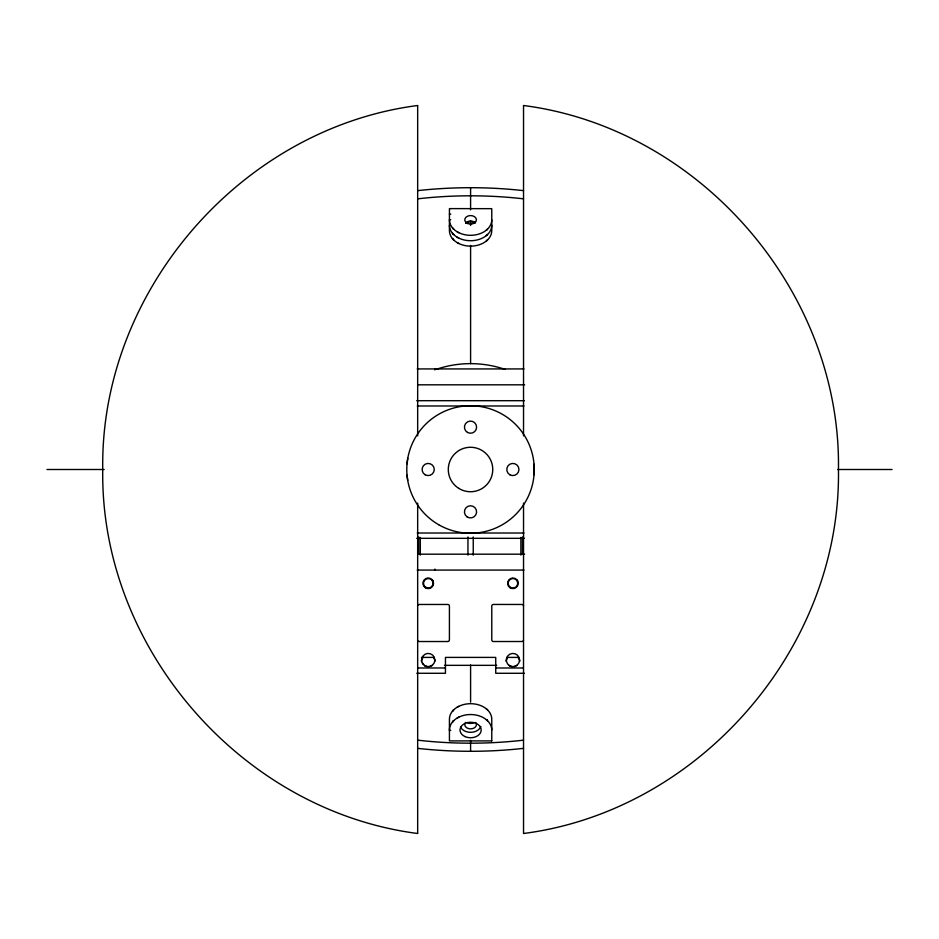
<?xml version="1.0" encoding="UTF-8"?>
<svg xmlns="http://www.w3.org/2000/svg" width="939" height="939" viewBox="0 0 939 939"><rect width="100%" height="100%" fill="white"/><g stroke="black" fill="none" stroke-linecap="round" stroke-linejoin="round"><path stroke-width="1.41" d="M407.033 463.843L407.772 458.314M421.188 660.927L422.961 657.406M505.875 660.927L507.647 657.406M486.942 229.668L486.273 230.231L487.576 229.069M486.942 235.079L487.576 234.492L486.273 235.654M486.942 240.501L487.576 239.903L486.273 241.065M474.265 223.13L474.711 222.836M457.14 707.231L458.795 706.328M457.14 718.053L458.795 717.15M465.709 223.423L470.592 221.358L474.265 222.907M417.667 105.497C241.135 128.326 99.992 291.536 102.738 469.5C99.992 647.464 241.135 810.686 417.667 833.503M523.528 833.503C700.048 810.686 841.203 647.464 838.457 469.5C841.203 291.536 700.048 128.326 523.528 105.497M449.429 214.151L450.743 214.092M450.743 219.703L449.429 219.761A21.174 15.482 0 0 0 470.592 235.313A21.174 15.482 0 0 0 491.766 219.82M417.198 368.933L523.997 368.933M418.031 384.814L524.619 384.814M416.74 400.695L524.455 400.695M417.256 405.988L524.009 405.988M46.95 469.5L104.17 469.5M837.764 469.5L892.05 469.5M417.256 533.012L524.009 533.012M416.74 538.317L524.455 538.317M418.031 554.186L524.619 554.186M417.198 570.067L523.997 570.067M447.833 641.525L419.252 641.525A1.561 1.561 0 0 1 417.984 640.879M421.458 657.406L434.405 657.406M506.778 657.406L518.281 657.406M444.511 665.34L496.684 665.34M418.195 667.981L445.45 667.981M495.733 667.981L522.988 667.981M416.787 673.275L445.45 673.275L445.45 657.406L495.733 657.406L495.733 673.275L524.408 673.275M449.429 730.331L450.743 730.389M458.795 232.684L457.14 231.78M458.795 238.095L457.14 237.191M458.795 243.506L457.14 242.602M473.784 221.674L474.711 222.226M486.273 708.769L487.576 709.931M453.009 228.447L453.619 229.069L452.457 227.801M519.995 660.927L518.234 657.406L518.762 658.462M435.309 660.927L433.548 657.406L434.076 658.462M422.21 662.734L422.35 663.051A6.69 6.69 0 0 0 422.902 663.932M407.714 480.381L407.033 475.146M534.033 464.206L534.033 474.794M523.528 105.684L523.528 435.919M523.528 503.093L523.528 833.327M522.46 536.991L522.46 553.799M520.875 537.448L520.875 555.125M473.244 536.991L473.244 555.125M470.592 187.706L470.592 209.855M470.592 221.158L470.592 225.43M470.592 245.408L470.592 363.639A105.861 105.861 0 0 0 436.072 369.414M470.592 665L470.592 702.184M470.592 740.378L470.592 751.294M467.951 536.991L467.951 555.125M449.417 639.94L449.417 606.054A1.596 1.596 0 0 0 447.833 604.47L419.252 604.47A1.632 1.632 0 0 0 417.925 605.197M434.863 368.933L434.863 369.931M434.863 569.081L434.863 570.067M420.308 537.448L420.308 555.125M418.724 536.991L418.724 553.799M417.667 105.684L417.667 435.919M417.667 503.093L417.667 833.327M449.429 730.014A21.174 15.482 0 0 1 470.592 714.532A21.174 15.482 0 0 1 491.766 730.014M480.874 726.446A10.587 7.747 0 0 1 471.132 732.326A10.587 7.747 0 0 1 460.626 727.197M474.183 722.537A5.822 4.261 0 0 1 467.012 722.537M475.592 722.408A5.822 4.261 0 0 1 474.359 727.842A5.822 4.261 0 0 1 466.836 727.842A5.822 4.261 0 0 1 465.603 722.408M491.766 225.243A21.174 15.482 0 0 1 470.592 240.724A21.174 15.482 0 0 1 449.429 225.243M465.721 222.907A5.822 4.261 0 0 1 475.463 222.907M523.528 748.36A367.853 281.794 0 0 1 417.667 748.36M417.667 190.64A367.853 281.794 0 0 1 523.528 190.64M523.528 740.167A357.266 273.683 0 0 1 417.667 740.167M417.667 198.833A357.266 273.683 0 0 1 523.528 198.833M470.674 363.651A105.861 105.861 0 0 1 505.123 369.414M516.826 665.399A6.667 6.667 0 0 1 514.314 666.526M511.52 666.526A6.667 6.667 0 0 1 509.008 665.399M432.14 665.399A6.667 6.667 0 0 1 429.628 666.526M426.834 666.526A6.667 6.667 0 0 1 424.322 665.399M523.493 640.198A1.573 1.573 0 0 1 521.943 641.513L493.351 641.525A1.561 1.561 0 0 1 491.778 639.975L491.778 605.808A1.608 1.608 0 0 1 493.362 604.446L521.931 604.47A1.596 1.596 0 0 1 523.539 606.066M449.394 640.198A1.538 1.538 0 0 1 447.891 641.49M432.527 580.185A5.188 5.188 0 0 1 432.961 580.901M517.213 580.185A5.188 5.188 0 0 1 517.647 580.901M453.021 710.553L452.457 711.199L453.619 709.931L453.021 710.553M453.009 721.387L452.457 722.032L453.619 720.765L453.009 721.387M450.743 208.611L449.429 208.669L449.429 230.654A21.174 15.482 0 0 0 470.592 246.135A21.174 15.482 0 0 0 491.766 230.654L491.766 208.669L450.743 208.611M491.766 740.906L449.429 740.906L449.429 719.18A21.174 15.482 0 0 1 470.592 703.698A21.174 15.482 0 0 1 491.766 719.18L491.766 740.906M474.265 216.51L474.265 216.51M486.942 720.166L486.273 719.603L487.576 720.765L486.942 720.166M453.619 234.492L452.457 233.224L453.619 234.492M453.619 239.903L452.457 238.635L453.619 239.903M464.993 736.575A10.587 7.747 0 0 0 481.179 730.284A10.587 7.747 0 0 0 465.627 723.171A10.587 7.747 0 0 0 464.993 736.575M467.681 223.517A5.822 4.261 0 0 0 476.413 219.82A5.822 4.261 0 0 0 467.681 216.134A5.822 4.261 0 0 0 467.681 223.517M458.748 488.362A22.231 22.231 0 0 0 492.74 470.263A22.231 22.231 0 0 0 460.063 449.887A22.231 22.231 0 0 0 458.748 488.362M438.654 524.701A63.735 63.735 0 0 0 534.256 469.5A63.735 63.735 0 0 0 438.654 414.31A63.735 63.735 0 0 0 438.654 524.701M509.818 474.77A6.092 6.092 0 0 0 518.95 469.5A6.092 6.092 0 0 0 509.818 464.23A6.092 6.092 0 0 0 509.818 474.77M467.012 516.826A6.092 6.092 0 0 0 476.578 512.389A6.092 6.092 0 0 0 467.962 506.321A6.092 6.092 0 0 0 467.012 516.826M425.132 474.77A6.092 6.092 0 0 0 434.264 469.5A6.092 6.092 0 0 0 425.132 464.23A6.092 6.092 0 0 0 425.132 474.77M467.469 432.433A6.092 6.092 0 0 0 476.601 427.163A6.092 6.092 0 0 0 467.469 421.893A6.092 6.092 0 0 0 467.469 432.433M509.619 665.763A6.62 6.62 0 0 0 519.549 660.047A6.62 6.62 0 0 0 509.631 654.307A6.62 6.62 0 0 0 509.619 665.763M424.933 665.763A6.62 6.62 0 0 0 434.863 660.047A6.62 6.62 0 0 0 424.944 654.307A6.62 6.62 0 0 0 424.933 665.763M425.367 587.755A5.294 5.294 0 0 0 433.536 583.577A5.294 5.294 0 0 0 425.837 578.588A5.294 5.294 0 0 0 425.367 587.755M510.053 587.755A5.294 5.294 0 0 0 518.222 583.577A5.294 5.294 0 0 0 510.523 578.588A5.294 5.294 0 0 0 510.053 587.755M425.872 587.415A4.765 4.765 0 0 0 433.02 583.295A4.765 4.765 0 0 0 425.872 579.163A4.765 4.765 0 0 0 425.872 587.415M510.546 587.427A4.765 4.765 0 0 0 517.706 583.295A4.765 4.765 0 0 0 510.558 579.163A4.765 4.765 0 0 0 510.546 587.427"/></g></svg>
